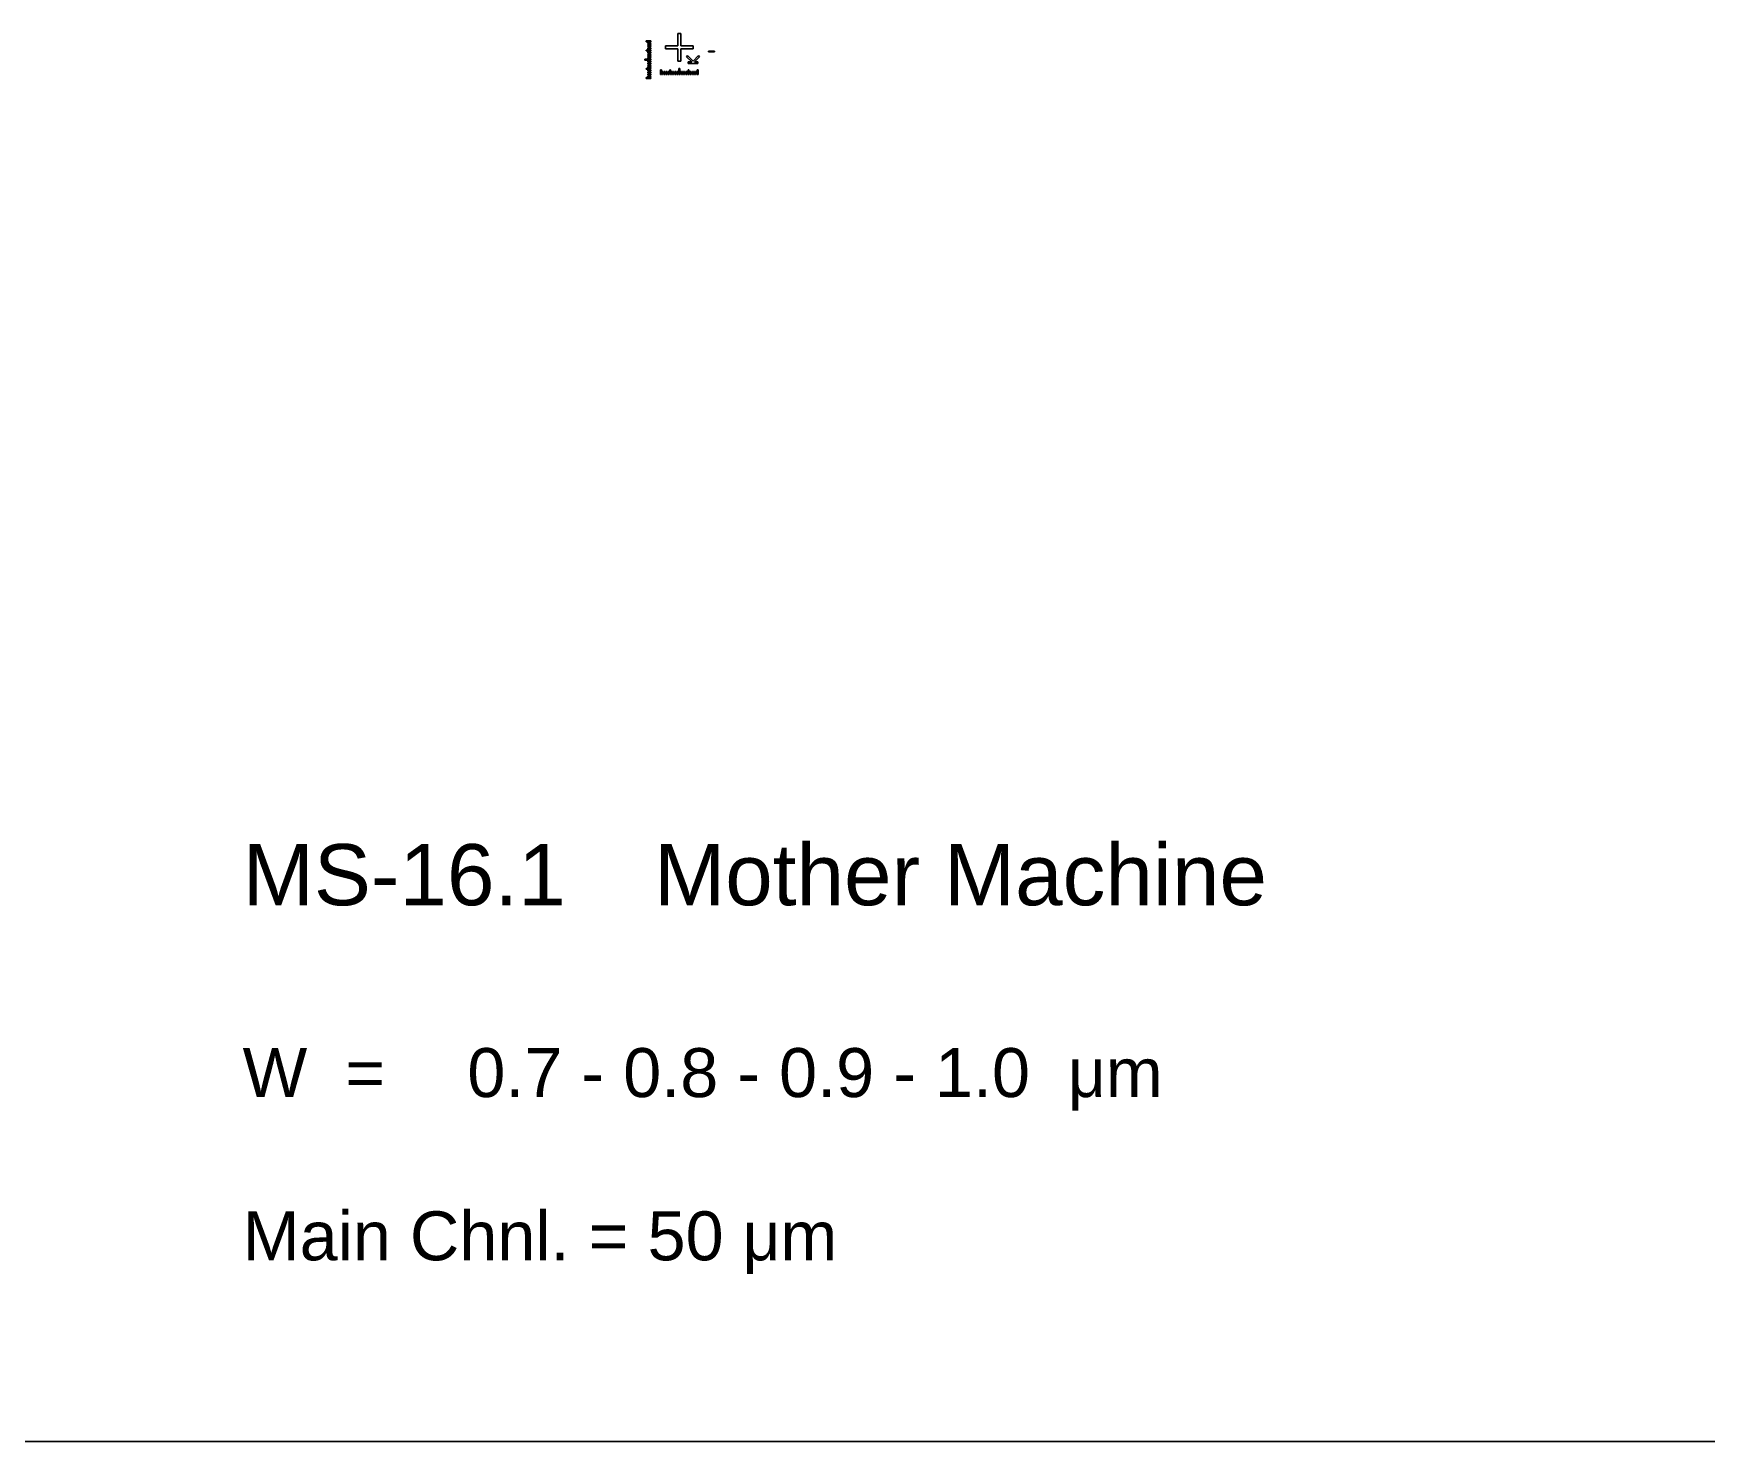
# Model space of a CAD drawing. Extents: x -119394 to 128420, y 74496 to 185496.
# Drawn here: x -945 to 26389, y 84496 to 107503 of the extents above; entities that cross this region are included whole.
import ezdxf

# ---------------------------------------------------------------- set-up
doc = ezdxf.new("R2010")
doc.units = 13
doc.layers.add('CL - Main', color=150, linetype='Continuous')
doc.layers.add('Mask Borders', color=40, linetype='Continuous')
doc.styles.get("Standard").update_dxf_attribs({"font": 'arial.ttf'})

msp = doc.modelspace()

# ---------------------------------------------------------------- linework, layer by layer
at = {"layer": 'CL - Main'}
for p, q in [((9632, 107503), (9582, 107503)), ((9582, 107503), (9582, 107303)), ((9632, 107303), (9632, 107503)), ((9067, 107369), (9067, 107381)), ((9067, 107381), (9142, 107381)), ((9142, 107369), (9067, 107369)), ((9067, 107219), (9067, 107231)), ((9067, 107231), (9142, 107231)), ((9142, 107219), (9067, 107219)), ((9092, 107339), (9092, 107351)), ((9092, 107351), (9142, 107351)), ((9142, 107339), (9092, 107339)), ((9092, 107309), (9092, 107321)), ((9092, 107321), (9142, 107321)), ((9142, 107309), (9092, 107309)), ((9092, 107279), (9092, 107291)), ((9092, 107291), (9142, 107291)), ((9142, 107279), (9092, 107279)), ((9092, 107249), (9092, 107261)), ((9092, 107261), (9142, 107261)), ((9142, 107249), (9092, 107249)), ((9092, 107189), (9092, 107201)), ((9092, 107201), (9142, 107201)), ((9142, 107189), (9092, 107189)), ((9092, 107159), (9092, 107171)), ((9092, 107171), (9142, 107171)), ((9142, 107159), (9092, 107159)), ((9142, 107381), (9142, 107369)), ((9142, 107351), (9142, 107339)), ((9142, 107321), (9142, 107309)), ((9142, 107291), (9142, 107279)), ((9142, 107261), (9142, 107249)), ((9142, 107231), (9142, 107219)), ((9142, 107201), (9142, 107189)), ((9142, 107171), (9142, 107159)), ((9582, 107303), (9382, 107303)), ((9382, 107303), (9382, 107253)), ((9382, 107253), (9582, 107253)), ((9582, 107253), (9582, 107053)), ((9832, 107303), (9632, 107303)), ((9632, 107053), (9632, 107253)), ((9632, 107253), (9832, 107253)), ((9832, 107253), (9832, 107303)), ((10082, 107215), (10082, 107203)), ((10182, 107215), (10082, 107215)), ((10082, 107203), (10182, 107203)), ((10182, 107203), (10182, 107215)), ((9042, 107069), (9042, 107081)), ((9042, 107081), (9142, 107081)), ((9142, 107069), (9042, 107069)), ((9067, 106919), (9067, 106931)), ((9067, 106931), (9142, 106931)), ((9142, 106919), (9067, 106919)), ((9092, 107129), (9092, 107141)), ((9092, 107141), (9142, 107141)), ((9142, 107129), (9092, 107129)), ((9092, 107099), (9092, 107111)), ((9092, 107111), (9142, 107111)), ((9142, 107099), (9092, 107099)), ((9092, 107039), (9092, 107051)), ((9092, 107051), (9142, 107051)), ((9142, 107039), (9092, 107039)), ((9092, 107009), (9092, 107021)), ((9092, 107021), (9142, 107021)), ((9142, 107009), (9092, 107009)), ((9092, 106979), (9092, 106991)), ((9092, 106991), (9142, 106991)), ((9142, 106979), (9092, 106979)), ((9092, 106949), (9092, 106961)), ((9092, 106961), (9142, 106961)), ((9142, 106949), (9092, 106949)), ((9092, 106889), (9092, 106901)), ((9092, 106901), (9142, 106901)), ((9142, 106889), (9092, 106889)), ((9142, 107141), (9142, 107129)), ((9142, 107111), (9142, 107099)), ((9142, 107081), (9142, 107069)), ((9142, 107051), (9142, 107039)), ((9142, 107021), (9142, 107009)), ((9142, 106991), (9142, 106979)), ((9142, 106961), (9142, 106949)), ((9142, 106931), (9142, 106919)), ((9142, 106901), (9142, 106889)), ((9313, 106908), (9301, 106908)), ((9301, 106908), (9301, 106833)), ((9313, 106833), (9313, 106908)), ((9343, 106883), (9331, 106883)), ((9331, 106883), (9331, 106833)), ((9343, 106833), (9343, 106883)), ((9373, 106883), (9361, 106883)), ((9361, 106883), (9361, 106833)), ((9373, 106833), (9373, 106883)), ((9403, 106883), (9391, 106883)), ((9391, 106883), (9391, 106833)), ((9403, 106833), (9403, 106883)), ((9433, 106883), (9421, 106883)), ((9421, 106883), (9421, 106833)), ((9433, 106833), (9433, 106883)), ((9463, 106908), (9451, 106908)), ((9451, 106908), (9451, 106833)), ((9463, 106833), (9463, 106908)), ((9493, 106883), (9481, 106883)), ((9481, 106883), (9481, 106833)), ((9493, 106833), (9493, 106883)), ((9523, 106883), (9511, 106883)), ((9511, 106883), (9511, 106833)), ((9523, 106833), (9523, 106883)), ((9553, 106883), (9541, 106883)), ((9541, 106883), (9541, 106833)), ((9553, 106833), (9553, 106883)), ((9583, 106883), (9571, 106883)), ((9571, 106883), (9571, 106833)), ((9582, 107053), (9632, 107053)), ((9583, 106833), (9583, 106883)), ((9613, 106933), (9601, 106933)), ((9601, 106933), (9601, 106833)), ((9613, 106833), (9613, 106933)), ((9643, 106883), (9631, 106883)), ((9631, 106883), (9631, 106833)), ((9643, 106833), (9643, 106883)), ((9673, 106883), (9661, 106883)), ((9661, 106883), (9661, 106833)), ((9673, 106833), (9673, 106883)), ((9703, 106883), (9691, 106883)), ((9691, 106883), (9691, 106833)), ((9703, 106833), (9703, 106883)), ((9733, 106883), (9721, 106883)), ((9721, 106883), (9721, 106833)), ((9725, 107124), (9743, 107142)), ((9810, 107038), (9725, 107124)), ((9733, 106833), (9733, 106883)), ((9832, 107053), (9743, 107142)), ((9763, 106908), (9751, 106908)), ((9751, 106908), (9751, 106833)), ((9810, 107038), (9754, 107038)), ((9754, 107038), (9754, 107012)), ((9754, 107012), (9910, 107012)), ((9763, 106833), (9763, 106908)), ((9793, 106883), (9781, 106883)), ((9781, 106883), (9781, 106833)), ((9793, 106833), (9793, 106883)), ((9823, 106883), (9811, 106883)), ((9811, 106883), (9811, 106833)), ((9823, 106833), (9823, 106883)), ((9832, 107053), (9920, 107142)), ((9853, 106883), (9841, 106883)), ((9841, 106883), (9841, 106833)), ((9853, 107038), (9939, 107124)), ((9910, 107038), (9853, 107038)), ((9853, 106833), (9853, 106883)), ((9883, 106883), (9871, 106883)), ((9871, 106883), (9871, 106833)), ((9883, 106833), (9883, 106883)), ((9913, 106908), (9901, 106908)), ((9901, 106908), (9901, 106833)), ((9910, 107012), (9910, 107038)), ((9913, 106833), (9913, 106908)), ((9939, 107124), (9920, 107142)), ((9067, 106769), (9067, 106781)), ((9067, 106781), (9142, 106781)), ((9142, 106769), (9067, 106769)), ((9092, 106859), (9092, 106871)), ((9092, 106871), (9142, 106871)), ((9142, 106859), (9092, 106859)), ((9092, 106829), (9092, 106841)), ((9092, 106841), (9142, 106841)), ((9142, 106829), (9092, 106829)), ((9092, 106799), (9092, 106811)), ((9092, 106811), (9142, 106811)), ((9142, 106799), (9092, 106799)), ((9142, 106871), (9142, 106859)), ((9142, 106841), (9142, 106829)), ((9142, 106811), (9142, 106799)), ((9142, 106781), (9142, 106769)), ((9301, 106833), (9313, 106833)), ((9331, 106833), (9343, 106833)), ((9361, 106833), (9373, 106833)), ((9391, 106833), (9403, 106833)), ((9421, 106833), (9433, 106833)), ((9451, 106833), (9463, 106833)), ((9481, 106833), (9493, 106833)), ((9511, 106833), (9523, 106833)), ((9541, 106833), (9553, 106833)), ((9571, 106833), (9583, 106833)), ((9601, 106833), (9613, 106833)), ((9631, 106833), (9643, 106833)), ((9661, 106833), (9673, 106833)), ((9691, 106833), (9703, 106833)), ((9721, 106833), (9733, 106833)), ((9751, 106833), (9763, 106833)), ((9781, 106833), (9793, 106833)), ((9811, 106833), (9823, 106833)), ((9841, 106833), (9853, 106833)), ((9871, 106833), (9883, 106833)), ((9901, 106833), (9913, 106833))]:
    msp.add_line(p, q, dxfattribs=at)
at = {"layer": 'Mask Borders'}
msp.add_line((-24493, 84496), (76507, 84496), dxfattribs=at)

# ---------------------------------------------------------------- texts
at = {"layer": 'CL - Main', "insert": (2473, 90746), "char_height": 280, "attachment_point": 4}
msp.add_mtext_dynamic_manual_height_columns('{\\H3.5714x;MS-16.1^I^IMother Machine\\P\\P\\H0.8x;W  =^I 0.7 - 0.8 - 0.9 - 1.0  \\fSymbol|b0|i0|c2|p18;m\\fArial|b0|i0|c0|p34;m   \\P\\H0.50001x; \\H1.9999x;\\PMain Chnl. = 50 \\fSymbol|b0|i0|c2|p18;m\\fArial|b0|i0|c0|p34;m}', width=19703.51, gutter_width=12.5, heights=[7892], dxfattribs=at)

doc.saveas('drawing.dxf')
